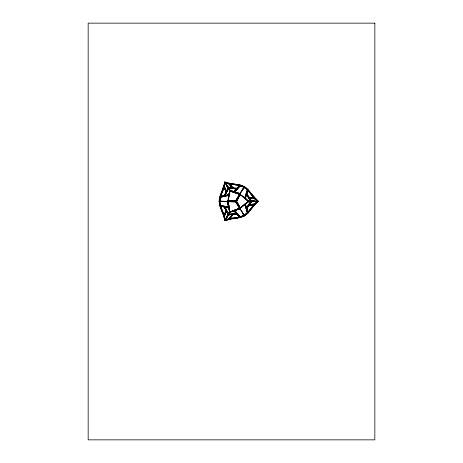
<?xml version="1.0" encoding="UTF-8"?>
<svg xmlns="http://www.w3.org/2000/svg" width="463" height="463" viewBox="0 0 463 463"><rect width="100%" height="100%" fill="white"/><g stroke="black" fill="none" stroke-linecap="round" stroke-linejoin="round"><path stroke-width="0.69" d="M231.963 215.671L229.908 218.739C232.467 217.651 238.242 219.207 239.62 216.684L237.085 214.172L233.497 214.294L232.571 214.867L229.908 218.739L224.972 220.429L223.965 215.307C222.003 212.749 221.36 207.123 220.365 205.595C217.87 199.252 222.402 193.025 224.219 187.214L226.494 192.168L224.624 196.023L220.423 197.018L224.219 187.214M224.364 216.58L226.517 210.462L224.613 206.533L220.851 205.641M250.055 201.064L248.382 200.844L245.755 198.592L245.506 197.782L246.038 195.866M226.17 206.897L228.653 207.302L227.686 202.267L226.529 201.498L234.926 201.301M257.011 202.152C250.552 206.232 248.365 215.689 240.118 217.002L237.183 213.79L232.825 214.103L230.36 217.199M245.587 198.563L245.355 197.718L247.52 189.952C243.347 184.61 235.725 185.05 229.735 184.002L232.825 188.505L237.183 188.817L240.118 185.605L229.735 184.002M232.16 187.197L229.908 183.869L224.972 182.179L223.93 187.295L225.979 191.549L226.008 192.637L224.341 195.768L220.926 196.734L220.863 195.467M245.627 203.402L240.193 208.165L240.621 209.589L239.377 208.992L230.377 211.985M230.111 184.494L230.105 184.054M239.51 185.68L236.911 188.279L233.311 188.065L232.38 187.48L229.908 183.869L238.578 185.09L239.458 185.339L239.834 186.01M236.558 200.363L240.251 193.638L240.245 194.703L236.524 201.307L239.712 207.378L240.233 207.91L240.801 207.765L240.042 208.668L240.193 208.165M242.23 190.524L244.308 187.509L246.993 189.506L247.207 190.345L244.777 197.782L244.933 198.129L246.275 194.078L251.015 201.307L246.275 208.529L247.52 212.656L254.106 204.472L254.731 204.467L258.354 201.295C252.995 197.14 250.124 190.501 244.487 186.618C238.335 183.608 231.13 184.477 224.844 181.959C223.907 188.667 219.607 194.483 219.057 201.307M251.646 197.689L249.106 197.232L247.022 194.396L246.872 193.493L247.809 190.438L246.814 194.003M251.12 204.478L254.413 203.928L258.088 201.301L254.181 197.846L249.476 197.487L248.521 196.972L246.64 193.968L247.514 190.524L248.637 191.103M228.647 214.311L228.213 214.815L224.543 206.909L220.075 205.96C217.784 199.316 221.436 192.654 223.913 186.676L226.326 191.647L226.135 192.278L224.538 195.756L220.018 196.642M229.937 191.52L229.856 190.252M229.955 190.455L230.013 190.97M244.724 187.544L247.277 189.859L245.031 197.493M229.677 191.572L228.288 198.876M247.323 212.222L246.64 208.639L248.521 205.636L249.476 205.121L254.731 204.467C250.784 209.6 246.848 216.094 239.944 217.431L236.564 213.796L228.629 214.519L228.826 214.126M240.61 192.903L240.083 193.754L240.783 194.894C238.624 194.691 237.797 199.703 236.657 201.307L240.262 207.794L240.193 208.512L229.781 211.851L230.678 211.713M240.181 208.281L240.343 208.13M224.775 183.99L224.538 186.693L225.707 189.807M229.272 189.431L224.844 181.959L224.509 186.89L226.494 192.168L228.473 188.325L232.825 188.505L228.606 183.579M230.146 191.173L239.626 194.344L235.754 200.855L228.896 201.133L228.195 200.948L228.074 200.375L227.698 201.318L219.387 201.307M224.312 186.404L225.064 182.341L228.982 183.684M228.392 198.129L228.705 195.317L225.649 195.872M224.752 183.313L224.329 186.566M239.4 217.101L239.62 216.684M229.874 192C229.926 193.25 227.246 204.733 227.923 200.456M224.04 186.329L224.37 184.43M224.405 214.815L223.965 215.307L225.718 211.689M223.756 201.307L219.925 201.017L220.469 197.267L228.56 195.479L229.903 191.41M230.105 218.553L230.111 218.114M228.062 199.698L228.803 195.16L224.624 196.023L225.099 195.264M219.74 200.635L220.504 197.296L228.224 195.38L228.629 195.988L228.705 195.317M226.013 191.827L224.804 194.732M229.26 193.297L228.647 194.778L224.96 195.727L228.473 188.325L225.064 182.341L225.649 182.491M248.046 212.824L246.553 208.466L248.764 205.34L249.216 204.866L254.077 204.409L248.683 204.976L249.36 204.652L251.629 201.307L246.553 194.142L248.046 189.784C243.359 184.558 235.783 184.436 229.364 183.562L232.513 188.076L233.144 188.221L236.894 188.574L239.944 185.177M232.611 210.885L239.626 208.263L235.754 201.752L228.19 201.677L229.243 207.592M240.181 208.379C239.035 209.114 244.296 213.819 243.625 215.88L240.204 217.008L234.272 210.555L239.33 209.108L240.581 209.693M228.369 198.882L229.498 193.592M232.449 211.001L239.597 208.263L235.754 201.752L228.178 201.654L229.654 210.862M226.471 185.073L227.865 187.845L226.326 191.647L228.242 187.77L228.797 188.597M220.654 195.409L220.429 196.3L220.926 196.734M229.486 211.938L228.427 214.184M229.301 193.1L228.768 194.622L224.538 195.756L229.011 194.906M240.644 193.083L240.066 194.24L240.586 192.996L239.336 193.609L234.492 191.931L236.089 189.986M246.941 202.493L240.789 207.881L240.251 207.916L240.818 207.679M245.894 195.045L244.84 197.961L243.063 196.682M230.157 190.467L229.961 190.878M237.01 213.287L234.66 210.636L240.28 216.759L244.192 215.48L247.039 213.113M246.212 193.98L247.543 189.778L244.834 187.417L243.868 188.088M245.431 205.977L244.852 204.64L243.144 205.954M228.496 213.935L228.213 214.815L236.894 214.033L233.989 210.624L239.307 208.796M239.452 185.831L239.458 185.339M229.069 193.644L228.624 194.61L226.291 195.34M223.438 188.221L223.832 187.116M227.86 214.739L225.307 219.659M243.613 187.775L243.625 186.728L240.204 185.599M222.252 190.455L224.873 182.017L229.602 183.354M248.087 200.844L245.049 198.442L246.553 194.142L246.299 194.911M228.074 200.375L227.703 201.561M224.821 213.651L225.834 210.115L224.225 207.007L221.372 206.185M225.713 212.806L224.555 215.88L224.781 218.605M249.407 204.38L249.216 204.866L251.733 201.648L257.26 201.399M228.78 213.339C230.447 210.584 228.93 205.856 224.954 206.851L224.613 206.533L228.867 207.436L229.648 210.717M225.469 219.751L224.972 220.429L224.486 215.7L226.505 210.966L228.022 214.45L226.575 217.332M227.784 189.755L225.591 194.356M227.2 189.888L227.808 188.024L226.083 184.523M224.283 215.139L225.857 211.365L225.898 210.26L224.283 207.036L220.463 206.301M227.055 190.953L228.242 187.77L232.513 188.076L228.954 187.735M254.766 198.621L257.665 200.907L257.717 201.746L254.609 204.86L248.006 212.992L244.939 215.671L240.129 217.575L229.77 219.231L224.839 220.648C223.901 213.947 219.468 208.142 219.092 201.307M248.255 201.052L248.596 201.341L248.284 200.971C248.55 202.302 245.83 198.754 245.349 198.627M226.847 191.427L224.96 195.236L225.331 195.589M221.499 201.492L219.763 201.613L219.578 201.995L220.313 205.52M229.937 211.834L230.198 212.071L228.815 214.028M227.848 202.14L228.867 207.436L220.492 205.335L219.734 201.972L219.913 201.602L221.609 201.486M219.763 201.613L227.304 201.683L228.606 207.135L220.481 205.312L219.757 200.554M236.402 189.199L236.894 188.574L233.989 191.983L229.775 190.443L229.978 190.912L239.371 193.818M229.995 211.718L224.839 220.648M229.063 212.974L229.573 211.244M257.469 201.781L258.088 201.301L257.486 200.873M226.089 218.079L227.819 214.572L227.02 212.286M229.961 191.485L230.533 191.15L239.626 194.344L230.036 190.918M239.834 208.419L240.193 208.512L236.008 201.307L239.597 195.068M243.052 188.742L243.798 187.214L243.573 186.878L240.28 185.848L234.272 192.052L239.805 185.866M244.788 187.602L244.192 187.127L241.165 192.243L244.319 186.907M246.97 207.297L250.124 202.655M225.533 219.636L228.618 214.797M224.902 182.92L224.972 182.179L225.533 182.972M226.442 218.287L228.618 215.035L230.996 214.577M240.28 216.759L243.793 215.382L242.496 212.893M229.029 213.721L230.065 212.274M246.698 207.737L246.275 208.529L244.933 204.472L247.277 212.749L244.308 215.098M257.173 201.307C261.682 200.878 249.898 206.793 249.36 204.652M248.839 204.727L246.553 208.466L245.054 204.166L247.705 202.047M247.543 212.83L244.389 215.231L242.791 212.986M229.208 213.582L230.227 212.251L233.491 211.093L234.313 211.284L236.055 213.055M230.707 211.851L229.77 212.112L230.105 212.031M245.425 204.247L247.815 202.065M224.839 182.775L225.307 182.949M250.003 203.61L251.6 201.77L255.501 201.509M225.371 219.543L225.001 220.058L224.086 214.982L220.365 205.595L224.167 215.393L226.517 210.462L228.502 214.305L232.825 214.103L229.735 218.605L225.533 220.261L224.833 219.856M233.937 211.059L237.183 213.79L234.492 210.677L239.336 208.998M230.915 217.17L232.987 214.682L236.495 214.3L237.351 214.624L239.51 216.927L236.911 214.328M231.199 215.972L229.116 218.519L226.644 219.682M253.996 205.659L256.189 203.361M228.01 215.613L228.936 214.867L232.513 214.531L229.364 219.045L239.944 217.431M253.626 205.647L257.532 201.775L257.648 201.48L257.127 201.399M234.266 191.404L236.564 188.811L232.056 188.412M239.62 185.923L237.085 188.435L233.005 188.152M239.105 186.19L236.963 188.244L233.468 188.082L230.915 185.437M227.316 201.706L228.653 207.302M235.708 189.905L234.313 191.323L233.491 191.514L230.227 190.368L229.208 189.026M247.688 200.716L248.232 201.202M248.116 212.951L244.47 215.955M248.637 211.504L247.821 212.204M227.223 219.844L229.822 218.987L240.129 217.35L244.389 215.816L247.803 212.853L254.181 204.762L249.8 205.057L248.822 205.572L246.814 208.605L247.699 212.013L248.139 212.297L248.793 211.66M246.003 203.639L245.355 204.889L246.368 208.09L251.015 201.307L246.368 194.518L246.698 194.871M227.975 201.11L227.68 201.289L229.59 211.597L229.752 212.141L230.169 212.089L229.77 212.112M243.058 205.688L246.918 202.534L246.547 202.863M226.708 191.479L226.488 191.665L226.639 191.236M241.373 207.308L245.054 204.166M256.184 202.748L254.251 204.056L249.117 204.733L251.386 201.654L253.77 201.486M243.868 187.081L239.979 193.453L234.492 191.931M240.309 185.854L234.66 191.971L240.013 193.569M247.474 202.262L250.055 201.544M230.198 190.588L234.046 191.694L237.183 188.817M253.62 197.973L253.915 197.794M229.087 218.744L226.06 220.035M250.807 201.092L251.629 201.307L248.052 201.862M224.028 215.046L224.329 214.878M233.016 210.642L239.626 208.263L235.69 201.862L228.19 201.677M250.888 201.046L251.015 200.792M244.366 204.866L244.852 204.64M244.308 205.034L245.031 205.115L247.277 212.749M224.902 219.711L225.064 220.266L225.626 220.128L229.307 218.478L232.397 214.369L230.111 214.479M247.514 212.083L248.139 212.297M232.438 211.354L233.873 210.96L236.564 213.796L236.402 213.408M232.82 214.71L236.431 214.265M236.234 213.779L236.738 213.651L228.502 214.305L224.954 206.851L225.099 207.349M233.092 211.087L234.046 210.914M248.185 201.636L249.244 201.503M254.106 198.135L247.52 189.952L254.106 198.135L248.683 197.632L251.253 198.071M244.192 187.127L240.28 185.848M224.567 196.127L220.261 197.082L219.572 200.606L220.706 201.11M240.042 194.101L240.083 193.754M230.765 219.051L224.873 220.596L223.67 215.827M252.306 204.82C248.399 204.108 245.205 208.952 247.809 212.17M257.26 201.208L257.642 200.89M230.134 214.207L235.204 213.808M225.336 207.019L224.543 206.909L228.948 207.719M225.336 182.491L229.307 184.129L232.397 188.238L228.606 187.828L227.281 185.842M229.839 190.467L229.978 190.912L229.868 190.553M258.088 201.301L248.018 201.307L248.243 200.954L250.622 201.168M236.008 201.307L227.698 201.318L227.935 200.983L227.848 201.463M219.647 201.307L225.66 201.37M257.127 201.208L251.386 200.954M254.835 201.145L251.733 200.959L249.493 198.222L249.216 197.742L254.731 198.141L248.046 189.784M225.649 220.116L225.55 220.238M235.719 188.817L229.636 188.337M255.501 201.098L251.6 200.838L250.298 199.379M233.873 191.647L229.816 190.061M231.002 188.03L228.624 187.584L226.882 185.009M252.52 197.88L254.181 197.846L247.803 189.755L244.389 186.792L240.129 185.258L229.035 183.406M248.058 201.307L248.596 201.341L245.512 204.374L246.038 206.741M251.12 198.129L254.401 198.673L256.624 200.23M250.975 201.185L251.629 201.307M220.747 205.734L224.572 206.527M228.311 207.765L224.92 207.071L226.829 211.174M220.886 205.867L224.329 206.811L226.123 210.48M226.297 207.268L228.6 207.98M248.498 200.971L248.862 201.064M240.025 185.003L242.363 185.808M236.234 188.829L236.738 188.956L228.473 188.325L229.648 190.166M228.693 188.638L228.288 188.273L228.624 188.678M247.514 190.524L248.139 190.31L248.793 190.947M226.644 182.926L229.116 184.089L231.199 186.635M244.256 197.516L244.84 197.961M233.989 191.983L240.106 193.852M243.96 186.41L244.47 186.653M244.273 197.539L244.777 197.782M224.023 187.556L224.323 187.718M254.615 198.558L257.22 200.548M253.62 204.634L253.915 204.814M257.914 201.307L254.245 198.552L249.551 197.84L249.169 198.164M245.593 199.206L240.795 195.01L240.228 194.709L239.736 195.23L236.529 201.307L240.251 207.916M244.933 198.129L241.321 195.178M245.286 198.945L245.731 199.246M240.309 216.753L237.38 213.674M247.798 200.618L248.509 201.307M245.049 198.442L241.321 195.253M246.901 200.08L242.496 196.41M240.419 194.599L239.828 194.113L240.141 193.962M240.083 194.228L240.546 194.599M246.495 199.391L245.425 198.355L246.53 194.558L249.146 198.303M256.444 199.657L253.626 196.96M246.854 200.068L247.294 200.444M249.216 197.383L247.306 194.882M228.178 201.654L229.445 208.697M243.862 214.519L244.389 215.231M226.436 191.416L225.591 189.72M228.473 187.521L225.898 183.545M252.289 194.813L258.279 201.289M250.124 199.952L247.236 195.751M229.798 190.079L229.989 190.368M246.299 207.696L246.53 208.049L245.436 204.721M224.341 195.768L225.938 192L225.064 189.57M241.669 211.25L244.319 215.7M241.13 210.3L244.192 215.48M236.558 202.244L239.626 207.54M225.765 183.799L227.999 188.163M225.342 207.8L227.773 212.847M228.67 207.812L229.11 209.23M228.716 207.985L229.364 210.96M227.802 214.213L226.303 210.949L223.965 215.932L220.075 205.96M224.792 188.719L223.93 187.295L220.116 196.868L219.254 201.307L220.058 205.763L223.999 216.296M228.242 187.77L228.566 188.597M219.884 205.977L219.416 203.552M239.597 194.344L235.754 200.855L228.178 200.936L235.69 200.745L239.597 194.344M224.237 195.594L220.701 196.52L224.283 195.6M230.128 218.467L229.735 218.605L240.118 217.002L230.128 218.467M374.839 23.15L88.161 23.15L88.161 439.85L374.839 439.85L374.839 23.15"/></g></svg>
